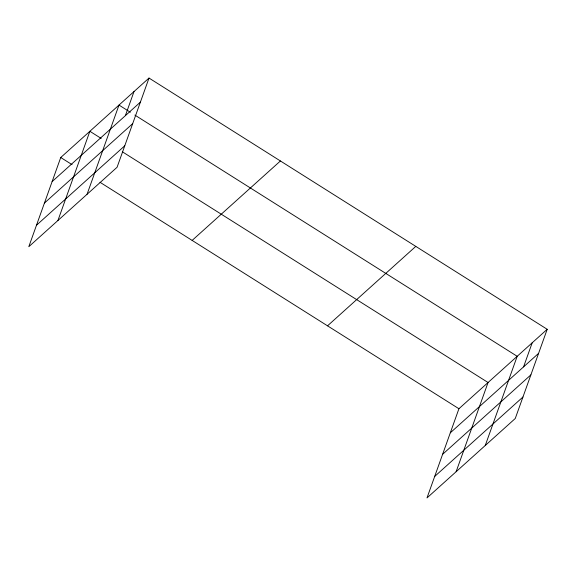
<?xml version="1.0" encoding="UTF-8"?>
<svg xmlns="http://www.w3.org/2000/svg" width="576" height="576" viewBox="0 0 576 576"><rect width="100%" height="100%" fill="white"/><g stroke="black" fill="none" stroke-linecap="round" stroke-linejoin="round"><path stroke-width="0.86" d="M149.011 78.062L60.739 157.507L28.8 246.708L117.072 167.27L149.011 78.062L547.2 329.292L515.261 418.493L426.989 497.938L458.928 408.73L547.2 329.292M57.931 220.493L89.87 131.292L101.196 138.434M87.055 194.278L118.994 105.077L130.327 112.219M125.381 115.646L134.006 91.57M456.12 471.722L488.059 382.514L122.342 151.776M485.251 445.507L517.19 356.299L134.856 115.078M523.57 366.876L532.195 342.792M52.121 181.591L140.386 102.146M44.424 203.076L132.689 123.638M36.497 225.223L124.762 145.778M192.146 240.408L280.411 160.97M327.528 325.829L415.8 246.384M450.31 432.814L538.574 353.369M442.613 454.306L530.885 374.861M434.686 476.446L522.958 397.001M60.739 157.507L72.065 164.65M100.008 182.282L458.928 408.73"/></g></svg>
